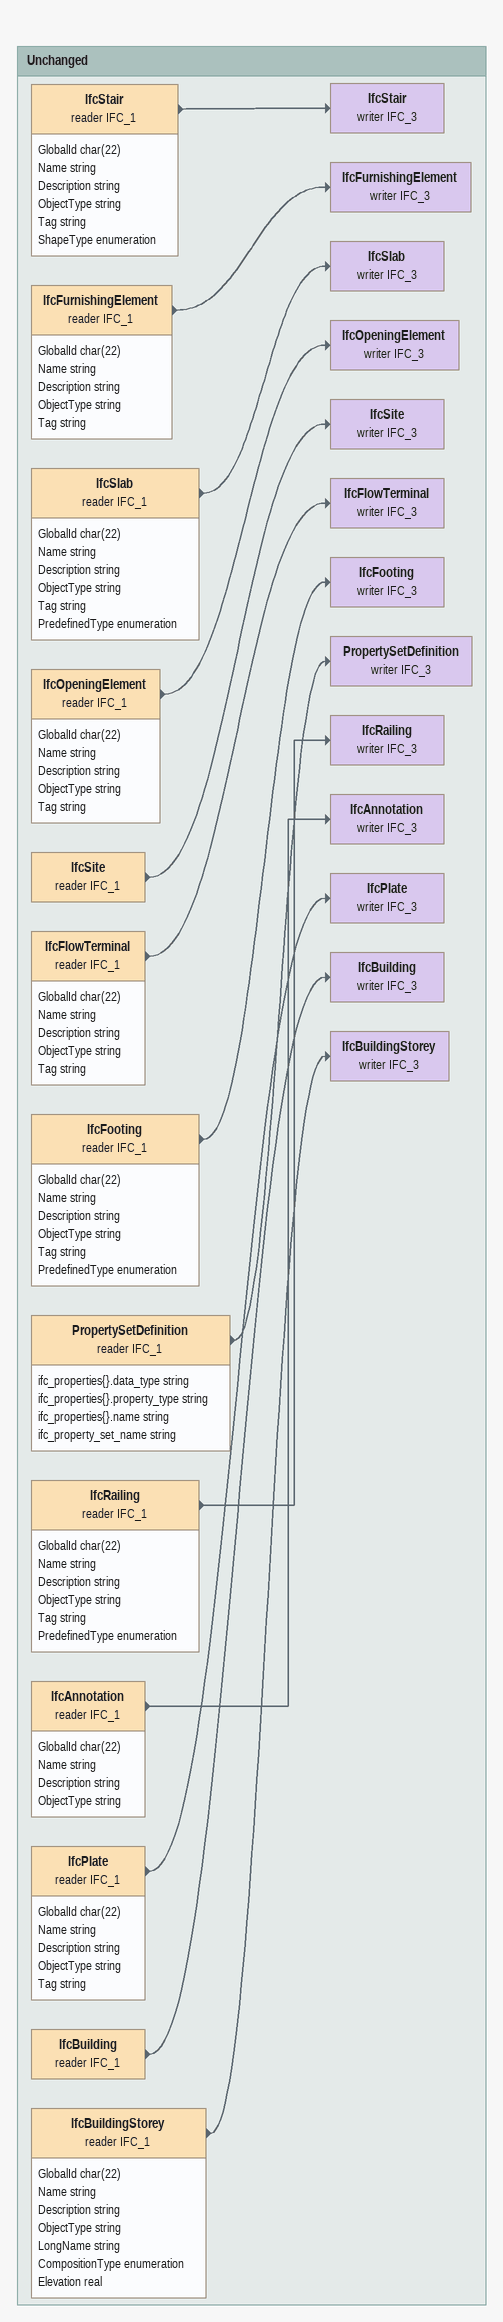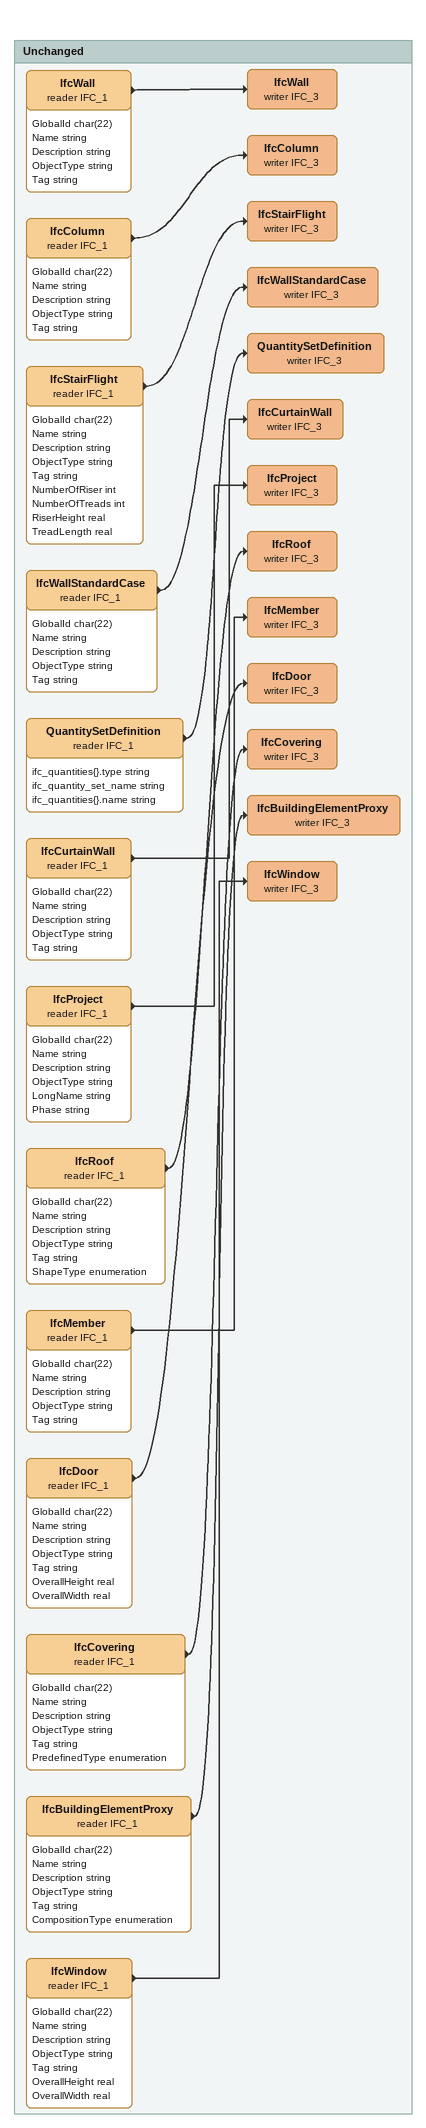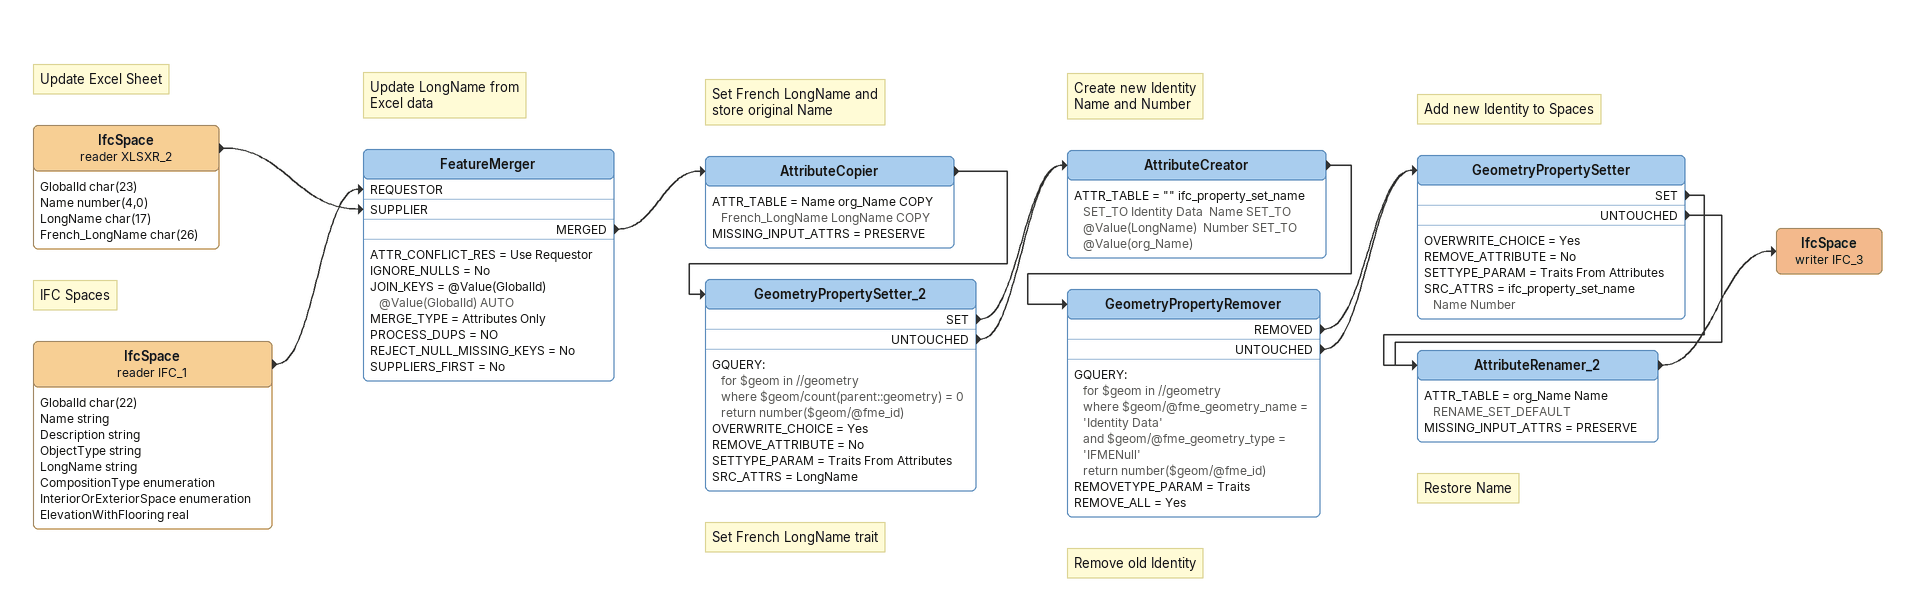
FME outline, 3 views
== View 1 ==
Bookmark: Unchanged
IfcStair (reader IFC_1)
    attributes: GlobalId char(22), Name string, Description string, ObjectType string, Tag string, ShapeType enumeration
    -> IfcStair (writer IFC_3)
IfcStair (writer IFC_3)
IfcFurnishingElement (reader IFC_1)
    attributes: GlobalId char(22), Name string, Description string, ObjectType string, Tag string
    -> IfcFurnishingElement (writer IFC_3)
IfcFurnishingElement (writer IFC_3)
IfcSlab (reader IFC_1)
    attributes: GlobalId char(22), Name string, Description string, ObjectType string, Tag string, PredefinedType enumeration
    -> IfcSlab (writer IFC_3)
IfcSlab (writer IFC_3)
IfcOpeningElement (reader IFC_1)
    attributes: GlobalId char(22), Name string, Description string, ObjectType string, Tag string
    -> IfcOpeningElement (writer IFC_3)
IfcOpeningElement (writer IFC_3)
IfcSite (reader IFC_1)
    -> IfcSite (writer IFC_3)
IfcSite (writer IFC_3)
IfcFlowTerminal (reader IFC_1)
    attributes: GlobalId char(22), Name string, Description string, ObjectType string, Tag string
    -> IfcFlowTerminal (writer IFC_3)
IfcFlowTerminal (writer IFC_3)
IfcFooting (reader IFC_1)
    attributes: GlobalId char(22), Name string, Description string, ObjectType string, Tag string, PredefinedType enumeration
    -> IfcFooting (writer IFC_3)
IfcFooting (writer IFC_3)
PropertySetDefinition (reader IFC_1)
    attributes: ifc_properties{}.data_type string, ifc_properties{}.property_type string, ifc_properties{}.name string, ifc_property_set_name string
    -> PropertySetDefinition (writer IFC_3)
PropertySetDefinition (writer IFC_3)
IfcRailing (reader IFC_1)
    attributes: GlobalId char(22), Name string, Description string, ObjectType string, Tag string, PredefinedType enumeration
    -> IfcRailing (writer IFC_3)
IfcRailing (writer IFC_3)
IfcAnnotation (reader IFC_1)
    attributes: GlobalId char(22), Name string, Description string, ObjectType string
    -> IfcAnnotation (writer IFC_3)
IfcAnnotation (writer IFC_3)
IfcPlate (reader IFC_1)
    attributes: GlobalId char(22), Name string, Description string, ObjectType string, Tag string
    -> IfcPlate (writer IFC_3)
IfcPlate (writer IFC_3)
IfcBuilding (reader IFC_1)
    -> IfcBuilding (writer IFC_3)
IfcBuilding (writer IFC_3)
IfcBuildingStorey (reader IFC_1)
    attributes: GlobalId char(22), Name string, Description string, ObjectType string, LongName string, CompositionType enumeration, Elevation real
    -> IfcBuildingStorey (writer IFC_3)
IfcBuildingStorey (writer IFC_3)

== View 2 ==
Bookmark: Unchanged
IfcWall (reader IFC_1)
    attributes: GlobalId char(22), Name string, Description string, ObjectType string, Tag string
    -> IfcWall (writer IFC_3)
IfcWall (writer IFC_3)
IfcColumn (reader IFC_1)
    attributes: GlobalId char(22), Name string, Description string, ObjectType string, Tag string
    -> IfcColumn (writer IFC_3)
IfcColumn (writer IFC_3)
IfcStairFlight (reader IFC_1)
    attributes: GlobalId char(22), Name string, Description string, ObjectType string, Tag string, NumberOfRiser int, NumberOfTreads int, RiserHeight real, TreadLength real
    -> IfcStairFlight (writer IFC_3)
IfcStairFlight (writer IFC_3)
IfcWallStandardCase (reader IFC_1)
    attributes: GlobalId char(22), Name string, Description string, ObjectType string, Tag string
    -> IfcWallStandardCase (writer IFC_3)
IfcWallStandardCase (writer IFC_3)
QuantitySetDefinition (reader IFC_1)
    attributes: ifc_quantities{}.type string, ifc_quantity_set_name string, ifc_quantities{}.name string
    -> QuantitySetDefinition (writer IFC_3)
QuantitySetDefinition (writer IFC_3)
IfcCurtainWall (reader IFC_1)
    attributes: GlobalId char(22), Name string, Description string, ObjectType string, Tag string
    -> IfcCurtainWall (writer IFC_3)
IfcCurtainWall (writer IFC_3)
IfcProject (reader IFC_1)
    attributes: GlobalId char(22), Name string, Description string, ObjectType string, LongName string, Phase string
    -> IfcProject (writer IFC_3)
IfcProject (writer IFC_3)
IfcRoof (reader IFC_1)
    attributes: GlobalId char(22), Name string, Description string, ObjectType string, Tag string, ShapeType enumeration
    -> IfcRoof (writer IFC_3)
IfcRoof (writer IFC_3)
IfcMember (reader IFC_1)
    attributes: GlobalId char(22), Name string, Description string, ObjectType string, Tag string
    -> IfcMember (writer IFC_3)
IfcMember (writer IFC_3)
IfcDoor (reader IFC_1)
    attributes: GlobalId char(22), Name string, Description string, ObjectType string, Tag string, OverallHeight real, OverallWidth real
    -> IfcDoor (writer IFC_3)
IfcDoor (writer IFC_3)
IfcCovering (reader IFC_1)
    attributes: GlobalId char(22), Name string, Description string, ObjectType string, Tag string, PredefinedType enumeration
    -> IfcCovering (writer IFC_3)
IfcCovering (writer IFC_3)
IfcBuildingElementProxy (reader IFC_1)
    attributes: GlobalId char(22), Name string, Description string, ObjectType string, Tag string, CompositionType enumeration
    -> IfcBuildingElementProxy (writer IFC_3)
IfcBuildingElementProxy (writer IFC_3)
IfcWindow (reader IFC_1)
    attributes: GlobalId char(22), Name string, Description string, ObjectType string, Tag string, OverallHeight real, OverallWidth real
    -> IfcWindow (writer IFC_3)
IfcWindow (writer IFC_3)

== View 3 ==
Note: Update Excel Sheet
IfcSpace (reader XLSXR_2)
    attributes: GlobalId char(23), Name number(4,0), LongName char(17), French_LongName char(26)
    -> FeatureMerger [SUPPLIER]
Note: IFC Spaces
IfcSpace (reader IFC_1)
    attributes: GlobalId char(22), Name string, Description string, ObjectType string, LongName string, CompositionType enumeration, InteriorOrExteriorSpace enumeration, ElevationWithFlooring real
    -> FeatureMerger [REQUESTOR]
Note: Update LongName from / Excel data
FeatureMerger
    ATTR_CONFLICT_RES = Use Requestor
    IGNORE_NULLS = No
    JOIN_KEYS = @Value(GlobalId) @Value(GlobalId) AUTO
    MERGE_TYPE = Attributes Only
    PROCESS_DUPS = NO
    REJECT_NULL_MISSING_KEYS = No
    SUPPLIERS_FIRST = No
    MERGED -> AttributeCopier
Note: Set French LongName and / store original Name
AttributeCopier
    ATTR_TABLE = Name org_Name COPY  French_LongName LongName COPY
    MISSING_INPUT_ATTRS = PRESERVE
    -> GeometryPropertySetter_2
Note: Set French LongName trait
GeometryPropertySetter_2
    GQUERY:
      for $geom in //geometry
      where $geom/count(parent::geometry) = 0
      return number($geom/@fme_id)
    OVERWRITE_CHOICE = Yes
    REMOVE_ATTRIBUTE = No
    SETTYPE_PARAM = Traits From Attributes
    SRC_ATTRS = LongName
    SET -> AttributeCreator
    UNTOUCHED -> AttributeCreator
Note: Create new Identity / Name and Number
AttributeCreator
    ATTR_TABLE = "" ifc_property_set_name SET_TO Identity Data  Name SET_TO @Value(LongName)  Number SET_TO @Value(org_Name)
    -> GeometryPropertyRemover
Note: Remove old Identity
GeometryPropertyRemover
    GQUERY:
      for $geom in //geometry
      where $geom/@fme_geometry_name = 'Identity Data'
      and $geom/@fme_geometry_type = 'IFMENull'
      return number($geom/@fme_id)
    REMOVETYPE_PARAM = Traits
    REMOVE_ALL = Yes
    REMOVED -> GeometryPropertySetter
    UNTOUCHED -> GeometryPropertySetter
Note: Add new Identity to Spaces
GeometryPropertySetter
    OVERWRITE_CHOICE = Yes
    REMOVE_ATTRIBUTE = No
    SETTYPE_PARAM = Traits From Attributes
    SRC_ATTRS = ifc_property_set_name Name Number
    SET -> AttributeRenamer_2
    UNTOUCHED -> AttributeRenamer_2
Note: Restore Name
AttributeRenamer_2
    ATTR_TABLE = org_Name Name RENAME_SET_DEFAULT
    MISSING_INPUT_ATTRS = PRESERVE
    -> IfcSpace (writer IFC_3)
IfcSpace (writer IFC_3)
